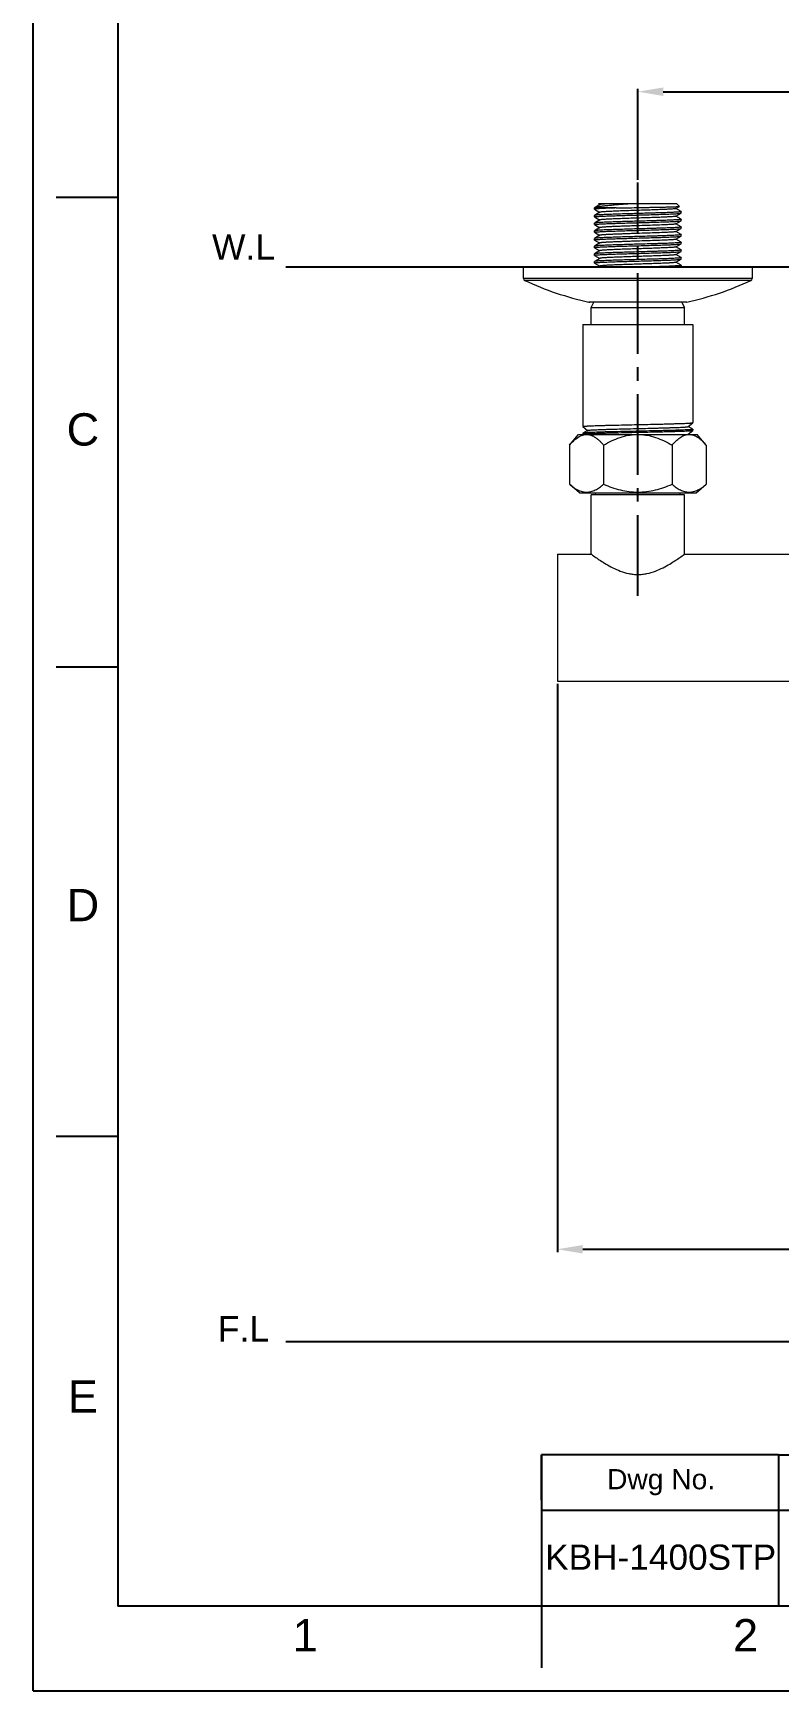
# Model space of a CAD drawing. Extents: x 9631 to 10472, y -18721 to -18126.
# Drawn here: x 9631 to 9807.3, y -18720.7 to -18329 of the extents above; entities that cross this region are included whole.
import ezdxf
from ezdxf.enums import TextEntityAlignment as Align

# ---------------------------------------------------------------- set-up
doc = ezdxf.new("R2010")
doc.units = 0
doc.header["$MEASUREMENT"] = 0
doc.linetypes.add('CENTER2', pattern=[28.575, 19.05, -3.175, 3.175, -3.175])
doc.layers.get('0').update_dxf_attribs({"linetype": 'CONTINUOUS', "lineweight": 13})
doc.layers.add('5', color=3, linetype='CONTINUOUS', lineweight=9)
for name, color, linetype in [('CENTER', 1, 'CENTER2'), ('FORM', 7, 'CONTINUOUS'), ('TEXT', 2, 'CONTINUOUS'), ('벽', 2, 'CONTINUOUS')]:
    doc.layers.add(name, color=color, linetype=linetype)
doc.styles.get("Standard").update_dxf_attribs({"font": 'arial.ttf'})
doc.dimstyles.new('A4', dxfattribs={"dimtxt": 4, "dimasz": 3.5, "dimexe": 0.7, "dimexo": 0.625, "dimgap": 0.5, "dimtad": 1, "dimdec": 1, "dimdsep": 46, "dimtxsty": 'Standard', "dimcen": 2.5, "dimclrd": 5, "dimclre": 5, "dimclrt": 7, "dimadec": 3, "dimazin": 2, "dimtfac": 1, "dimtdec": 1, "dimtmove": 0, "dimatfit": 3, "dimfxl": 1.25, "dimarcsym": 0})

# ---------------------------------------------------------------- blocks, each defined once
blk = doc.blocks.new('*D15')
at = {"layer": '5', "color": 3, "lineweight": -2, "transparency": 16777216}
for p, q in [((9754.91, -18482.72), (9754.91, -18617.02)), ((9944.91, -18482.72), (9944.91, -18617.02)), ((9760.91, -18616.32), (9841.68, -18616.32)), ((9938.91, -18616.32), (9858.13, -18616.32))]:
    blk.add_line(p, q, dxfattribs=at)
at = {"layer": '5', "color": 3, "transparency": 16777216}
for points in [[(9760.91, -18615.32), (9760.91, -18617.32), (9754.91, -18616.32)], [(9938.91, -18615.32), (9938.91, -18617.32), (9944.91, -18616.32)]]:
    blk.add_solid(points, dxfattribs=at)
at = {"layer": '5', "color": 4, "transparency": 16777216, "insert": (9849.91, -18616.32), "char_height": 6, "attachment_point": 5}
blk.add_mtext('190', dxfattribs=at)
blk = doc.blocks.new('*D16')
at = {"layer": '5', "color": 3, "lineweight": -2, "transparency": 16777216}
for p, q in [((9773.93, -18363.67), (9773.93, -18342.13)), ((9779.93, -18342.83), (9919.88, -18342.83)), ((9925.88, -18363.67), (9925.88, -18342.13))]:
    blk.add_line(p, q, dxfattribs=at)
at = {"layer": '5', "color": 3, "transparency": 16777216}
for points in [[(9779.93, -18341.83), (9779.93, -18343.83), (9773.93, -18342.83)], [(9919.88, -18341.83), (9919.88, -18343.83), (9925.88, -18342.83)]]:
    blk.add_solid(points, dxfattribs=at)
at = {"layer": '5', "color": 4, "transparency": 16777216, "insert": (9849.91, -18337.74), "char_height": 6, "attachment_point": 5}
blk.add_mtext('150~200', dxfattribs=at)

msp = doc.modelspace()

# ---------------------------------------------------------------- linework, layer by layer
at = {"color": 7, "linetype": 'Continuous'}
for p, q in [((9763.79, -18370.19), (9763.68, -18370.29)), ((9763.68, -18370.59), (9763.68, -18370.29)), ((9768.79, -18370.29), (9763.68, -18370.29)), ((9763.68, -18370.59), (9763.7, -18370.61)), ((9763.7, -18372.05), (9763.68, -18372.06)), ((9763.68, -18372.41), (9763.68, -18372.06)), ((9763.68, -18372.06), (9763.68, -18372.41)), ((9763.7, -18372.42), (9763.68, -18372.41)), ((9763.68, -18372.41), (9763.68, -18372.41)), ((9763.7, -18370.61), (9764.94, -18371.33)), ((9764.97, -18371.31), (9763.7, -18372.05)), ((9763.7, -18372.42), (9764.94, -18373.14)), ((9763.79, -18370.19), (9763.84, -18370.15)), ((9764.97, -18369.5), (9763.84, -18370.15)), ((9764.68, -18369.29), (9764.64, -18369.33)), ((9764.64, -18369.33), (9764.65, -18369.34)), ((9764.65, -18369.34), (9764.94, -18369.51)), ((9783.18, -18369.29), (9764.68, -18369.29)), ((9782.9, -18370.44), (9783.8, -18369.92)), ((9782.9, -18372.25), (9784.17, -18371.52)), ((9784.17, -18371.14), (9782.93, -18370.42)), ((9784.17, -18372.96), (9782.93, -18372.24)), ((9783.18, -18369.29), (9783.8, -18369.91)), ((9783.8, -18369.92), (9783.8, -18369.91)), ((9784.17, -18371.14), (9784.18, -18371.16)), ((9784.17, -18371.52), (9784.18, -18371.5)), ((9784.18, -18371.5), (9784.18, -18371.16)), ((9784.18, -18371.16), (9784.18, -18371.16)), ((9763.7, -18373.86), (9763.68, -18373.88)), ((9763.68, -18374.22), (9763.68, -18373.88)), ((9763.68, -18373.88), (9763.68, -18374.22)), ((9763.7, -18374.24), (9763.68, -18374.22)), ((9763.68, -18374.22), (9763.68, -18374.22)), ((9763.7, -18375.68), (9763.68, -18375.69)), ((9763.68, -18376.04), (9763.68, -18375.69)), ((9763.68, -18375.69), (9763.68, -18376.04)), ((9763.68, -18376.04), (9763.68, -18376.03)), ((9763.7, -18376.05), (9763.68, -18376.04)), ((9764.97, -18373.13), (9763.7, -18373.86)), ((9763.7, -18374.24), (9764.94, -18374.96)), ((9764.97, -18374.94), (9763.7, -18375.68)), ((9763.7, -18376.05), (9764.94, -18376.77)), ((9782.9, -18374.07), (9784.17, -18373.33)), ((9782.9, -18375.88), (9784.17, -18375.14)), ((9784.17, -18374.77), (9782.93, -18374.05)), ((9784.17, -18376.58), (9782.93, -18375.86)), ((9784.17, -18372.96), (9784.18, -18372.97)), ((9784.17, -18373.33), (9784.18, -18373.32)), ((9784.17, -18374.77), (9784.18, -18374.78)), ((9784.17, -18375.14), (9784.18, -18375.13)), ((9784.17, -18376.58), (9784.18, -18376.6)), ((9784.18, -18373.32), (9784.18, -18372.97)), ((9784.18, -18372.97), (9784.18, -18372.97)), ((9784.18, -18375.13), (9784.18, -18374.78)), ((9784.18, -18374.78), (9784.18, -18374.79)), ((9784.18, -18376.94), (9784.18, -18376.6)), ((9784.18, -18376.6), (9784.18, -18376.6)), ((9763.7, -18377.49), (9763.68, -18377.5)), ((9763.68, -18377.85), (9763.68, -18377.5)), ((9763.68, -18377.5), (9763.68, -18377.85)), ((9763.7, -18377.87), (9763.68, -18377.85)), ((9763.68, -18377.85), (9763.68, -18377.85)), ((9763.7, -18379.3), (9763.68, -18379.32)), ((9763.68, -18379.66), (9763.68, -18379.32)), ((9763.68, -18379.32), (9763.68, -18379.66)), ((9763.7, -18379.68), (9763.68, -18379.66)), ((9763.68, -18379.66), (9763.68, -18379.66)), ((9764.97, -18376.75), (9763.7, -18377.49)), ((9763.7, -18377.87), (9764.94, -18378.58)), ((9764.97, -18378.57), (9763.7, -18379.3)), ((9763.7, -18379.68), (9764.94, -18380.4)), ((9764.97, -18380.38), (9763.7, -18381.12)), ((9782.9, -18377.69), (9784.17, -18376.96)), ((9782.9, -18379.51), (9784.17, -18378.77)), ((9784.17, -18378.4), (9782.93, -18377.68)), ((9784.17, -18380.21), (9782.93, -18379.49)), ((9784.17, -18376.96), (9784.18, -18376.94)), ((9784.17, -18378.4), (9784.18, -18378.41)), ((9784.17, -18378.77), (9784.18, -18378.76)), ((9784.17, -18380.21), (9784.18, -18380.23)), ((9784.18, -18378.76), (9784.18, -18378.41)), ((9784.18, -18378.41), (9784.18, -18378.41)), ((9784.18, -18380.57), (9784.18, -18380.23)), ((9784.18, -18380.23), (9784.18, -18380.23)), ((9746.93, -18384.29), (9800.93, -18384.29)), ((9746.93, -18386.98), (9746.93, -18384.29)), ((9763.7, -18381.12), (9763.68, -18381.13)), ((9763.68, -18381.48), (9763.68, -18381.13)), ((9763.68, -18381.13), (9763.68, -18381.48)), ((9763.7, -18381.49), (9763.68, -18381.48)), ((9763.68, -18381.48), (9763.68, -18381.48)), ((9763.7, -18382.93), (9763.68, -18382.95)), ((9763.68, -18383.29), (9763.68, -18382.95)), ((9763.68, -18382.95), (9763.68, -18383.29)), ((9763.7, -18383.31), (9763.68, -18383.29)), ((9763.68, -18383.29), (9763.68, -18383.29)), ((9763.7, -18381.49), (9764.94, -18382.21)), ((9764.97, -18382.2), (9763.7, -18382.93)), ((9763.7, -18383.31), (9764.94, -18384.03)), ((9764.97, -18384.01), (9764.48, -18384.29)), ((9782.9, -18381.32), (9784.17, -18380.59)), ((9782.9, -18383.14), (9784.17, -18382.4)), ((9784.17, -18382.03), (9782.93, -18381.31)), ((9784.17, -18383.84), (9782.93, -18383.12)), ((9784.03, -18384.29), (9784.17, -18384.21)), ((9784.17, -18380.59), (9784.18, -18380.57)), ((9784.17, -18382.03), (9784.18, -18382.04)), ((9784.17, -18382.4), (9784.18, -18382.39)), ((9784.17, -18383.84), (9784.18, -18383.85)), ((9784.17, -18384.21), (9784.18, -18384.2)), ((9784.18, -18382.39), (9784.18, -18382.04)), ((9784.18, -18382.04), (9784.18, -18382.04)), ((9784.18, -18384.2), (9784.18, -18383.85)), ((9784.18, -18383.85), (9784.18, -18383.86)), ((9800.93, -18384.29), (9800.93, -18386.98)), ((9800.93, -18384.29), (9800.93, -18386.98)), ((9800.93, -18386.98), (9746.93, -18386.98)), ((9800.65, -18387.43), (9747.22, -18387.43)), ((9762.37, -18392.54), (9762.58, -18392.56)), ((9785.5, -18392.54), (9762.37, -18392.54)), ((9785.28, -18392.56), (9762.58, -18392.56)), ((9762.93, -18393.79), (9763.55, -18392.56)), ((9762.93, -18397.79), (9762.93, -18393.79)), ((9762.93, -18393.79), (9784.93, -18393.79)), ((9784.45, -18392.89), (9784.29, -18392.56)), ((9784.48, -18392.89), (9784.45, -18392.89)), ((9784.93, -18393.79), (9784.48, -18392.89)), ((9784.48, -18392.89), (9784.93, -18393.79)), ((9784.93, -18397.79), (9784.93, -18393.79)), ((9785.5, -18392.54), (9785.28, -18392.56)), ((9760.93, -18397.79), (9760.93, -18421.93)), ((9760.93, -18397.79), (9760.93, -18421.93)), ((9760.93, -18397.79), (9786.93, -18397.79)), ((9786.93, -18397.79), (9786.93, -18421.02)), ((9786.93, -18397.79), (9786.93, -18421.02)), ((9760.93, -18421.93), (9760.93, -18421.92)), ((9760.94, -18421.93), (9760.93, -18421.93)), ((9760.94, -18423.49), (9760.93, -18423.5)), ((9760.93, -18423.5), (9760.93, -18423.74)), ((9760.93, -18423.5), (9760.93, -18423.74)), ((9760.94, -18421.93), (9762.04, -18422.86)), ((9762.06, -18422.85), (9760.94, -18423.49)), ((9785.82, -18421.96), (9786.93, -18421.03)), ((9785.82, -18423.77), (9786.93, -18422.84)), ((9786.92, -18422.58), (9785.83, -18421.95)), ((9786.92, -18422.58), (9786.93, -18422.59)), ((9786.93, -18421.03), (9786.93, -18421.02)), ((9786.93, -18422.59), (9786.93, -18422.83)), ((9786.93, -18422.59), (9786.93, -18422.83)), ((9786.93, -18422.59), (9786.93, -18422.59)), ((9786.93, -18422.84), (9786.93, -18422.83)), ((9757.77, -18426.34), (9759.94, -18423.79)), ((9757.77, -18426.34), (9757.77, -18435.58)), ((9759.94, -18423.79), (9787.93, -18423.79)), ((9760.94, -18423.75), (9760.93, -18423.74)), ((9760.93, -18423.74), (9760.93, -18423.74)), ((9760.94, -18423.75), (9760.99, -18423.79)), ((9765.85, -18426.34), (9765.85, -18435.58)), ((9782.02, -18426.34), (9782.02, -18435.58)), ((9785.88, -18423.79), (9785.83, -18423.76)), ((9790.1, -18426.34), (9787.93, -18423.79)), ((9790.1, -18426.34), (9790.1, -18435.58)), ((9760.13, -18437.59), (9757.77, -18435.58)), ((9760.13, -18437.59), (9787.74, -18437.59)), ((9762.93, -18452.09), (9762.93, -18438.09)), ((9784.93, -18438.09), (9762.93, -18438.09)), ((9763.93, -18438.09), (9763.93, -18437.59)), ((9783.93, -18438.09), (9783.93, -18437.59)), ((9784.93, -18452.09), (9784.93, -18438.09)), ((9787.74, -18437.59), (9790.1, -18435.58)), ((9754.91, -18452.09), (9754.91, -18482.09)), ((9754.91, -18452.09), (9762.93, -18452.09)), ((9762.93, -18452.09), (9762.95, -18452.11)), ((9784.92, -18452.11), (9784.93, -18452.09)), ((9784.93, -18452.09), (9831.52, -18452.09)), ((9754.91, -18482.09), (9831.5, -18482.09))]:
    msp.add_line(p, q, dxfattribs=at)
for centre, radius, start, end in [((9747.43, -18386.98), 0.5, 180, 244.9417), ((9777.55, -18322.56), 71.6, 244.9417, 257.7627), ((9777.55, -18322.56), 71.6, 244.9417, 257.7627), ((9770.32, -18322.56), 71.6, 282.2373, 295.0583), ((9770.32, -18322.56), 71.6, 282.2373, 295.0583), ((9800.43, -18386.98), 0.5, 295.0583, 0)]:
    msp.add_arc(centre, radius, start, end, dxfattribs=at)
for points, knots in [([(9768.79, -18370.29), (9768.42, -18370.31), (9767.71, -18370.33), (9766.72, -18370.37), (9765.96, -18370.4), (9765.42, -18370.42), (9765.06, -18370.44), (9764.75, -18370.46), (9764.47, -18370.48), (9764.24, -18370.5), (9764.05, -18370.52), (9763.89, -18370.54), (9763.79, -18370.55), (9763.72, -18370.57), (9763.69, -18370.58), (9763.68, -18370.59), (9763.68, -18370.59)], [0, 0, 0, 0, 0.216872, 0.413019, 0.584998, 0.661026, 0.729967, 0.791522, 0.845446, 0.891503, 0.929518, 0.959344, 0.980888, 0.994185, 0.997875, 1, 1, 1, 1]), ([(9763.68, -18372.41), (9763.69, -18372.4), (9763.69, -18372.4), (9763.71, -18372.39), (9763.75, -18372.38), (9763.81, -18372.36), (9763.9, -18372.35), (9764.01, -18372.34), (9764.14, -18372.32), (9764.3, -18372.31), (9764.55, -18372.29), (9764.92, -18372.27), (9765.42, -18372.24), (9766.01, -18372.21), (9766.66, -18372.18), (9767.39, -18372.16), (9768.17, -18372.13), (9769.01, -18372.1), (9770.22, -18372.06), (9771.79, -18372.02), (9773.73, -18371.96), (9775.67, -18371.91), (9777.55, -18371.85), (9779.04, -18371.81), (9780.15, -18371.77), (9780.91, -18371.74), (9781.59, -18371.71), (9782.21, -18371.68), (9782.75, -18371.66), (9783.2, -18371.63), (9783.53, -18371.61), (9783.75, -18371.59), (9783.88, -18371.57), (9783.99, -18371.56), (9784.07, -18371.55), (9784.13, -18371.53), (9784.16, -18371.52), (9784.17, -18371.52)], [0, 0, 0, 0, 0.000415, 0.001043, 0.003085, 0.006238, 0.01052, 0.015927, 0.02245, 0.030078, 0.038795, 0.05941, 0.084113, 0.112673, 0.14483, 0.180285, 0.21871, 0.259748, 0.303018, 0.394635, 0.490173, 0.58609, 0.678832, 0.764968, 0.804549, 0.84131, 0.874907, 0.905032, 0.931404, 0.953782, 0.971963, 0.979427, 0.985784, 0.991023, 0.995135, 0.99812, 1, 1, 1, 1]), ([(9784.18, -18371.16), (9784.18, -18371.16), (9784.18, -18371.17), (9784.16, -18371.18), (9784.12, -18371.19), (9784.06, -18371.2), (9783.97, -18371.22), (9783.86, -18371.23), (9783.73, -18371.24), (9783.57, -18371.26), (9783.32, -18371.28), (9782.95, -18371.3), (9782.45, -18371.33), (9781.86, -18371.35), (9781.21, -18371.38), (9780.48, -18371.41), (9779.69, -18371.44), (9778.86, -18371.46), (9777.65, -18371.5), (9776.08, -18371.55), (9774.14, -18371.6), (9772.2, -18371.66), (9770.32, -18371.71), (9768.83, -18371.76), (9767.71, -18371.8), (9766.96, -18371.82), (9766.28, -18371.85), (9765.66, -18371.88), (9765.12, -18371.91), (9764.66, -18371.93), (9764.34, -18371.96), (9764.12, -18371.98), (9763.99, -18371.99), (9763.88, -18372.01), (9763.8, -18372.02), (9763.74, -18372.03), (9763.71, -18372.04), (9763.7, -18372.05)], [0, 0, 0, 0, 0.000415, 0.001043, 0.003085, 0.006238, 0.01052, 0.015927, 0.02245, 0.030078, 0.038795, 0.05941, 0.084113, 0.112673, 0.14483, 0.180285, 0.21871, 0.259748, 0.303018, 0.394635, 0.490173, 0.58609, 0.678832, 0.764968, 0.804549, 0.84131, 0.874907, 0.905032, 0.931404, 0.953782, 0.971963, 0.979427, 0.985784, 0.991023, 0.995135, 0.99812, 1, 1, 1, 1]), ([(9763.84, -18370.15), (9763.87, -18370.13), (9763.97, -18370.09), (9764.15, -18370.04), (9764.38, -18369.99), (9764.66, -18369.94), (9765, -18369.89), (9765.56, -18369.82), (9766.37, -18369.72), (9767.47, -18369.62), (9768.73, -18369.51), (9770.1, -18369.4), (9771.05, -18369.33), (9771.54, -18369.29)], [0, 0, 0, 0, 0.016562, 0.04005, 0.070572, 0.108073, 0.152421, 0.203409, 0.324246, 0.467967, 0.631241, 0.810097, 1, 1, 1, 1]), ([(9764.92, -18369.29), (9764.88, -18369.3), (9764.82, -18369.3), (9764.74, -18369.31), (9764.69, -18369.32), (9764.67, -18369.32), (9764.65, -18369.33), (9764.65, -18369.33), (9764.64, -18369.33)], [0, 0, 0, 0, 0.403647, 0.704709, 0.816606, 0.902765, 0.963479, 1, 1, 1, 1]), ([(9767.47, -18369.29), (9767.29, -18369.3), (9766.96, -18369.32), (9766.49, -18369.34), (9766.08, -18369.37), (9765.73, -18369.39), (9765.44, -18369.42), (9765.24, -18369.44), (9765.12, -18369.46), (9765.05, -18369.47), (9765.01, -18369.48), (9764.98, -18369.49), (9764.97, -18369.5)], [0, 0, 0, 0, 0.21025, 0.39871, 0.563649, 0.703842, 0.818243, 0.906015, 0.939714, 0.96658, 0.986632, 1, 1, 1, 1]), ([(9782.9, -18370.44), (9782.89, -18370.44), (9782.86, -18370.45), (9782.81, -18370.47), (9782.73, -18370.48), (9782.59, -18370.5), (9782.38, -18370.52), (9782.06, -18370.55), (9781.66, -18370.58), (9781.2, -18370.6), (9780.67, -18370.63), (9780.09, -18370.66), (9779.44, -18370.68), (9778.49, -18370.72), (9777.22, -18370.77), (9775.6, -18370.82), (9773.93, -18370.88), (9772.26, -18370.93), (9770.65, -18370.98), (9769.37, -18371.03), (9768.43, -18371.07), (9767.78, -18371.09), (9767.2, -18371.12), (9766.67, -18371.15), (9766.21, -18371.17), (9765.81, -18371.2), (9765.49, -18371.23), (9765.27, -18371.25), (9765.14, -18371.27), (9765.06, -18371.28), (9765.01, -18371.3), (9764.98, -18371.31), (9764.97, -18371.31)], [0, 0, 0, 0, 0.002023, 0.005107, 0.009275, 0.014527, 0.028249, 0.046177, 0.068154, 0.093991, 0.123458, 0.156292, 0.192202, 0.230865, 0.315051, 0.405844, 0.5, 0.594156, 0.684949, 0.769135, 0.807798, 0.843708, 0.876542, 0.90601, 0.931845, 0.953824, 0.97175, 0.985473, 0.990724, 0.994892, 0.997977, 1, 1, 1, 1]), ([(9782.9, -18372.25), (9782.89, -18372.26), (9782.86, -18372.27), (9782.81, -18372.28), (9782.73, -18372.29), (9782.59, -18372.31), (9782.38, -18372.34), (9782.06, -18372.36), (9781.66, -18372.39), (9781.2, -18372.42), (9780.67, -18372.44), (9780.09, -18372.47), (9779.44, -18372.5), (9778.49, -18372.54), (9777.22, -18372.58), (9775.6, -18372.64), (9773.93, -18372.69), (9772.26, -18372.74), (9770.65, -18372.8), (9769.37, -18372.84), (9768.43, -18372.88), (9767.78, -18372.91), (9767.2, -18372.93), (9766.67, -18372.96), (9766.21, -18372.99), (9765.81, -18373.01), (9765.49, -18373.04), (9765.27, -18373.06), (9765.14, -18373.08), (9765.06, -18373.1), (9765.01, -18373.11), (9764.98, -18373.12), (9764.97, -18373.13)], [0, 0, 0, 0, 0.002023, 0.005107, 0.009275, 0.014527, 0.028249, 0.046176, 0.068154, 0.093991, 0.123458, 0.156292, 0.192202, 0.230865, 0.315051, 0.405844, 0.5, 0.594156, 0.684948, 0.769134, 0.807798, 0.843707, 0.876542, 0.906009, 0.931845, 0.953824, 0.971749, 0.985473, 0.990724, 0.994891, 0.997976, 1, 1, 1, 1]), ([(9768.79, -18370.29), (9769.58, -18370.28), (9771.23, -18370.25), (9773.3, -18370.21), (9774.99, -18370.18), (9776.25, -18370.15), (9777.47, -18370.13), (9778.62, -18370.11), (9779.7, -18370.09), (9780.68, -18370.06), (9781.55, -18370.04), (9782.19, -18370.02), (9782.64, -18370), (9782.92, -18369.99), (9783.16, -18369.98), (9783.37, -18369.97), (9783.53, -18369.96), (9783.65, -18369.95), (9783.72, -18369.94), (9783.75, -18369.93), (9783.78, -18369.93), (9783.79, -18369.92), (9783.8, -18369.92)], [0, 0, 0, 0, 0.158672, 0.328226, 0.413743, 0.497918, 0.579388, 0.656825, 0.72896, 0.794598, 0.852642, 0.902115, 0.923371, 0.942181, 0.958464, 0.972151, 0.983181, 0.991513, 0.994655, 0.997113, 0.99889, 1, 1, 1, 1]), ([(9763.68, -18374.22), (9763.69, -18374.22), (9763.69, -18374.21), (9763.71, -18374.2), (9763.75, -18374.19), (9763.81, -18374.18), (9763.9, -18374.16), (9764.01, -18374.15), (9764.14, -18374.14), (9764.3, -18374.12), (9764.55, -18374.1), (9764.92, -18374.08), (9765.42, -18374.05), (9766.01, -18374.02), (9766.66, -18374), (9767.39, -18373.97), (9768.17, -18373.94), (9769.01, -18373.91), (9770.22, -18373.88), (9771.79, -18373.83), (9773.73, -18373.78), (9775.67, -18373.72), (9777.55, -18373.67), (9779.04, -18373.62), (9780.15, -18373.58), (9780.91, -18373.55), (9781.59, -18373.53), (9782.21, -18373.5), (9782.75, -18373.47), (9783.2, -18373.44), (9783.53, -18373.42), (9783.75, -18373.4), (9783.88, -18373.39), (9783.99, -18373.37), (9784.07, -18373.36), (9784.13, -18373.35), (9784.16, -18373.34), (9784.17, -18373.33)], [0, 0, 0, 0, 0.000415, 0.001043, 0.003085, 0.006238, 0.01052, 0.015927, 0.02245, 0.030078, 0.038795, 0.059411, 0.084114, 0.112674, 0.144831, 0.180286, 0.21871, 0.259747, 0.303017, 0.394634, 0.490171, 0.586086, 0.678827, 0.764964, 0.804546, 0.841307, 0.874905, 0.905029, 0.931402, 0.953781, 0.971963, 0.979426, 0.985783, 0.991023, 0.995135, 0.99812, 1, 1, 1, 1]), ([(9763.68, -18376.03), (9763.69, -18376.03), (9763.69, -18376.03), (9763.71, -18376.02), (9763.75, -18376), (9763.81, -18375.99), (9763.9, -18375.98), (9764.01, -18375.96), (9764.14, -18375.95), (9764.3, -18375.94), (9764.55, -18375.92), (9764.92, -18375.89), (9765.42, -18375.87), (9766.01, -18375.84), (9766.66, -18375.81), (9767.39, -18375.78), (9768.17, -18375.76), (9769.01, -18375.73), (9770.22, -18375.69), (9771.79, -18375.64), (9773.73, -18375.59), (9775.67, -18375.53), (9777.55, -18375.48), (9779.04, -18375.43), (9780.15, -18375.4), (9780.91, -18375.37), (9781.59, -18375.34), (9782.21, -18375.31), (9782.75, -18375.29), (9783.2, -18375.26), (9783.53, -18375.23), (9783.75, -18375.21), (9783.88, -18375.2), (9783.99, -18375.19), (9784.07, -18375.17), (9784.13, -18375.16), (9784.16, -18375.15), (9784.17, -18375.14)], [0, 0, 0, 0, 0.000415, 0.001043, 0.003085, 0.006238, 0.01052, 0.015927, 0.022451, 0.030079, 0.038796, 0.059412, 0.084116, 0.112676, 0.144833, 0.180287, 0.218711, 0.259749, 0.303019, 0.394637, 0.490172, 0.586085, 0.678826, 0.764963, 0.804544, 0.841305, 0.874903, 0.905027, 0.931401, 0.95378, 0.971962, 0.979426, 0.985783, 0.991023, 0.995135, 0.99812, 1, 1, 1, 1]), ([(9784.18, -18372.97), (9784.18, -18372.97), (9784.18, -18372.98), (9784.16, -18372.99), (9784.12, -18373), (9784.06, -18373.02), (9783.97, -18373.03), (9783.86, -18373.04), (9783.73, -18373.06), (9783.57, -18373.07), (9783.32, -18373.09), (9782.95, -18373.11), (9782.45, -18373.14), (9781.86, -18373.17), (9781.21, -18373.2), (9780.48, -18373.22), (9779.69, -18373.25), (9778.86, -18373.28), (9777.65, -18373.32), (9776.08, -18373.36), (9774.14, -18373.42), (9772.2, -18373.47), (9770.32, -18373.53), (9768.83, -18373.57), (9767.71, -18373.61), (9766.96, -18373.64), (9766.28, -18373.67), (9765.66, -18373.69), (9765.12, -18373.72), (9764.66, -18373.75), (9764.34, -18373.77), (9764.12, -18373.79), (9763.99, -18373.81), (9763.88, -18373.82), (9763.8, -18373.83), (9763.74, -18373.85), (9763.71, -18373.86), (9763.7, -18373.86)], [0, 0, 0, 0, 0.000415, 0.001043, 0.003085, 0.006238, 0.01052, 0.015927, 0.02245, 0.030078, 0.038795, 0.05941, 0.084113, 0.112673, 0.14483, 0.180286, 0.218711, 0.259751, 0.303022, 0.394639, 0.490178, 0.586095, 0.678836, 0.76497, 0.804551, 0.841311, 0.874908, 0.905032, 0.931404, 0.953783, 0.971964, 0.979427, 0.985784, 0.991023, 0.995135, 0.99812, 1, 1, 1, 1]), ([(9784.18, -18374.79), (9784.18, -18374.79), (9784.18, -18374.79), (9784.16, -18374.8), (9784.12, -18374.82), (9784.06, -18374.83), (9783.97, -18374.84), (9783.86, -18374.86), (9783.73, -18374.87), (9783.57, -18374.88), (9783.32, -18374.9), (9782.95, -18374.93), (9782.45, -18374.95), (9781.86, -18374.98), (9781.21, -18375.01), (9780.48, -18375.04), (9779.69, -18375.07), (9778.86, -18375.09), (9777.65, -18375.13), (9776.08, -18375.18), (9774.14, -18375.23), (9772.2, -18375.29), (9770.32, -18375.34), (9768.83, -18375.39), (9767.71, -18375.42), (9766.96, -18375.45), (9766.28, -18375.48), (9765.66, -18375.51), (9765.12, -18375.54), (9764.66, -18375.56), (9764.34, -18375.59), (9764.12, -18375.61), (9763.99, -18375.62), (9763.88, -18375.63), (9763.8, -18375.65), (9763.74, -18375.66), (9763.71, -18375.67), (9763.7, -18375.68)], [0, 0, 0, 0, 0.000415, 0.001043, 0.003085, 0.006238, 0.010519, 0.015927, 0.02245, 0.030078, 0.038795, 0.059412, 0.084114, 0.112675, 0.144832, 0.180288, 0.218714, 0.259754, 0.303026, 0.394644, 0.49018, 0.586096, 0.678837, 0.764971, 0.804551, 0.841311, 0.874907, 0.905031, 0.931404, 0.953782, 0.971964, 0.979427, 0.985784, 0.991023, 0.995135, 0.99812, 1, 1, 1, 1]), ([(9784.18, -18376.6), (9784.18, -18376.6), (9784.18, -18376.61), (9784.16, -18376.62), (9784.12, -18376.63), (9784.06, -18376.64), (9783.97, -18376.66), (9783.86, -18376.67), (9783.73, -18376.68), (9783.57, -18376.7), (9783.32, -18376.72), (9782.95, -18376.74), (9782.45, -18376.77), (9781.86, -18376.8), (9781.21, -18376.82), (9780.48, -18376.85), (9779.69, -18376.88), (9778.86, -18376.91), (9777.65, -18376.94), (9776.08, -18376.99), (9774.14, -18377.05), (9772.2, -18377.1), (9770.32, -18377.15), (9768.83, -18377.2), (9767.71, -18377.24), (9766.96, -18377.27), (9766.28, -18377.29), (9765.66, -18377.32), (9765.12, -18377.35), (9764.66, -18377.38), (9764.34, -18377.4), (9764.12, -18377.42), (9763.99, -18377.43), (9763.88, -18377.45), (9763.8, -18377.46), (9763.74, -18377.47), (9763.71, -18377.48), (9763.7, -18377.49)], [0, 0, 0, 0, 0.000415, 0.001043, 0.003085, 0.006238, 0.010519, 0.015927, 0.02245, 0.030078, 0.038796, 0.059413, 0.084116, 0.112677, 0.144834, 0.18029, 0.218715, 0.259755, 0.303027, 0.394644, 0.490179, 0.586093, 0.678834, 0.764969, 0.804549, 0.841309, 0.874905, 0.905029, 0.931402, 0.953781, 0.971963, 0.979427, 0.985784, 0.991023, 0.995135, 0.99812, 1, 1, 1, 1]), ([(9782.9, -18374.07), (9782.89, -18374.07), (9782.86, -18374.08), (9782.81, -18374.1), (9782.73, -18374.11), (9782.59, -18374.13), (9782.38, -18374.15), (9782.06, -18374.18), (9781.66, -18374.2), (9781.2, -18374.23), (9780.67, -18374.26), (9779.61, -18374.31), (9777.92, -18374.37), (9775.58, -18374.45), (9773.51, -18374.52), (9771.84, -18374.57), (9770.64, -18374.61), (9769.5, -18374.65), (9768.45, -18374.69), (9767.51, -18374.73), (9766.8, -18374.77), (9766.31, -18374.8), (9765.99, -18374.82), (9765.72, -18374.84), (9765.48, -18374.86), (9765.29, -18374.88), (9765.14, -18374.9), (9765.05, -18374.91), (9765, -18374.93), (9764.98, -18374.94), (9764.97, -18374.94)], [0, 0, 0, 0, 0.002024, 0.005109, 0.009276, 0.014527, 0.028251, 0.046177, 0.068155, 0.093992, 0.123458, 0.156293, 0.271937, 0.405843, 0.547289, 0.617299, 0.684948, 0.748877, 0.807798, 0.860527, 0.906008, 0.925739, 0.943329, 0.95869, 0.97175, 0.982442, 0.990724, 0.996567, 0.998579, 1, 1, 1, 1]), ([(9782.9, -18375.88), (9782.89, -18375.89), (9782.86, -18375.9), (9782.81, -18375.91), (9782.73, -18375.92), (9782.59, -18375.94), (9782.38, -18375.97), (9782.06, -18375.99), (9781.66, -18376.02), (9781.2, -18376.05), (9780.67, -18376.07), (9779.61, -18376.12), (9777.92, -18376.19), (9775.58, -18376.26), (9773.51, -18376.33), (9771.84, -18376.38), (9770.64, -18376.43), (9769.5, -18376.47), (9768.45, -18376.51), (9767.51, -18376.55), (9766.8, -18376.58), (9766.31, -18376.61), (9765.99, -18376.63), (9765.72, -18376.65), (9765.48, -18376.67), (9765.29, -18376.69), (9765.14, -18376.71), (9765.05, -18376.73), (9765, -18376.74), (9764.98, -18376.75), (9764.97, -18376.75)], [0, 0, 0, 0, 0.002023, 0.005108, 0.009276, 0.014527, 0.02825, 0.046176, 0.068154, 0.09399, 0.123458, 0.156292, 0.271937, 0.405843, 0.547289, 0.617299, 0.684948, 0.748876, 0.807797, 0.860528, 0.906008, 0.925738, 0.943329, 0.958691, 0.971749, 0.982443, 0.990723, 0.996568, 0.998579, 1, 1, 1, 1]), ([(9763.68, -18377.85), (9763.69, -18377.85), (9763.69, -18377.84), (9763.71, -18377.83), (9763.75, -18377.82), (9763.81, -18377.8), (9763.9, -18377.79), (9764.01, -18377.78), (9764.14, -18377.76), (9764.3, -18377.75), (9764.55, -18377.73), (9764.92, -18377.71), (9765.42, -18377.68), (9766.01, -18377.65), (9766.66, -18377.62), (9767.39, -18377.6), (9768.17, -18377.57), (9769.01, -18377.54), (9770.22, -18377.5), (9771.79, -18377.46), (9773.73, -18377.4), (9775.67, -18377.35), (9777.55, -18377.29), (9779.04, -18377.25), (9780.15, -18377.21), (9780.91, -18377.18), (9781.59, -18377.15), (9782.21, -18377.13), (9782.75, -18377.1), (9783.2, -18377.07), (9783.53, -18377.05), (9783.75, -18377.03), (9783.88, -18377.02), (9783.99, -18377), (9784.07, -18376.99), (9784.13, -18376.97), (9784.16, -18376.96), (9784.17, -18376.96)], [0, 0, 0, 0, 0.000415, 0.001043, 0.003085, 0.006238, 0.010519, 0.015927, 0.02245, 0.030078, 0.038796, 0.059412, 0.084116, 0.112676, 0.144833, 0.180288, 0.218713, 0.259752, 0.303023, 0.39464, 0.490175, 0.586088, 0.678829, 0.764965, 0.804546, 0.841306, 0.874902, 0.905027, 0.9314, 0.953779, 0.971962, 0.979426, 0.985783, 0.991023, 0.995135, 0.99812, 1, 1, 1, 1]), ([(9763.68, -18379.66), (9763.69, -18379.66), (9763.69, -18379.65), (9763.71, -18379.64), (9763.75, -18379.63), (9763.81, -18379.62), (9763.9, -18379.61), (9764.01, -18379.59), (9764.14, -18379.58), (9764.3, -18379.56), (9764.55, -18379.54), (9764.92, -18379.52), (9765.42, -18379.49), (9766.01, -18379.47), (9766.66, -18379.44), (9767.39, -18379.41), (9768.17, -18379.38), (9769.01, -18379.36), (9770.22, -18379.32), (9771.79, -18379.27), (9773.73, -18379.22), (9775.67, -18379.16), (9777.55, -18379.11), (9779.04, -18379.06), (9780.15, -18379.02), (9780.91, -18379), (9781.59, -18378.97), (9782.21, -18378.94), (9782.75, -18378.91), (9783.2, -18378.89), (9783.53, -18378.86), (9783.75, -18378.84), (9783.88, -18378.83), (9783.99, -18378.82), (9784.07, -18378.8), (9784.13, -18378.79), (9784.16, -18378.78), (9784.17, -18378.77)], [0, 0, 0, 0, 0.000415, 0.001043, 0.003085, 0.006238, 0.010519, 0.015927, 0.02245, 0.030078, 0.038796, 0.059413, 0.084116, 0.112677, 0.144834, 0.180289, 0.218715, 0.259755, 0.303026, 0.394644, 0.490179, 0.586093, 0.678834, 0.764969, 0.804549, 0.841308, 0.874905, 0.905029, 0.931402, 0.953781, 0.971963, 0.979427, 0.985784, 0.991023, 0.995135, 0.99812, 1, 1, 1, 1]), ([(9784.18, -18378.41), (9784.18, -18378.42), (9784.18, -18378.42), (9784.16, -18378.43), (9784.12, -18378.44), (9784.06, -18378.46), (9783.97, -18378.47), (9783.86, -18378.48), (9783.73, -18378.5), (9783.57, -18378.51), (9783.32, -18378.53), (9782.95, -18378.56), (9782.45, -18378.58), (9781.86, -18378.61), (9781.21, -18378.64), (9780.48, -18378.67), (9779.69, -18378.69), (9778.86, -18378.72), (9777.65, -18378.76), (9776.08, -18378.8), (9774.14, -18378.86), (9772.2, -18378.91), (9770.32, -18378.97), (9768.83, -18379.02), (9767.71, -18379.05), (9766.96, -18379.08), (9766.28, -18379.11), (9765.66, -18379.14), (9765.12, -18379.16), (9764.66, -18379.19), (9764.34, -18379.21), (9764.12, -18379.23), (9763.99, -18379.25), (9763.88, -18379.26), (9763.8, -18379.27), (9763.74, -18379.29), (9763.71, -18379.3), (9763.7, -18379.3)], [0, 0, 0, 0, 0.000415, 0.001043, 0.003085, 0.006238, 0.010519, 0.015927, 0.02245, 0.030078, 0.038796, 0.059412, 0.084116, 0.112676, 0.144833, 0.180288, 0.218712, 0.259751, 0.303022, 0.39464, 0.490174, 0.586088, 0.678829, 0.764965, 0.804546, 0.841306, 0.874902, 0.905027, 0.9314, 0.953779, 0.971962, 0.979426, 0.985783, 0.991023, 0.995135, 0.99812, 1, 1, 1, 1]), ([(9784.18, -18380.23), (9784.18, -18380.23), (9784.18, -18380.24), (9784.16, -18380.25), (9784.12, -18380.26), (9784.06, -18380.27), (9783.97, -18380.29), (9783.86, -18380.3), (9783.73, -18380.31), (9783.57, -18380.33), (9783.32, -18380.35), (9782.95, -18380.37), (9782.45, -18380.4), (9781.86, -18380.42), (9781.21, -18380.45), (9780.48, -18380.48), (9779.69, -18380.51), (9778.86, -18380.53), (9777.65, -18380.57), (9776.08, -18380.62), (9774.14, -18380.67), (9772.2, -18380.73), (9770.32, -18380.78), (9768.83, -18380.83), (9767.71, -18380.87), (9766.96, -18380.89), (9766.28, -18380.92), (9765.66, -18380.95), (9765.12, -18380.98), (9764.66, -18381), (9764.34, -18381.03), (9764.12, -18381.05), (9763.99, -18381.06), (9763.88, -18381.08), (9763.8, -18381.09), (9763.74, -18381.1), (9763.71, -18381.11), (9763.7, -18381.12)], [0, 0, 0, 0, 0.000415, 0.001043, 0.003085, 0.006238, 0.01052, 0.015927, 0.022451, 0.030079, 0.038796, 0.059412, 0.084116, 0.112676, 0.144833, 0.180287, 0.218711, 0.259749, 0.30302, 0.394637, 0.490172, 0.586086, 0.678826, 0.764963, 0.804545, 0.841305, 0.874903, 0.905027, 0.931401, 0.95378, 0.971962, 0.979426, 0.985783, 0.991023, 0.995135, 0.99812, 1, 1, 1, 1]), ([(9782.9, -18377.69), (9782.89, -18377.7), (9782.86, -18377.71), (9782.81, -18377.72), (9782.73, -18377.74), (9782.59, -18377.76), (9782.38, -18377.78), (9782.06, -18377.81), (9781.66, -18377.83), (9781.2, -18377.86), (9780.67, -18377.89), (9779.61, -18377.94), (9777.92, -18378), (9775.58, -18378.08), (9773.51, -18378.14), (9771.84, -18378.2), (9770.64, -18378.24), (9769.5, -18378.28), (9768.45, -18378.32), (9767.51, -18378.36), (9766.8, -18378.4), (9766.31, -18378.42), (9765.99, -18378.44), (9765.72, -18378.46), (9765.48, -18378.48), (9765.29, -18378.5), (9765.14, -18378.52), (9765.05, -18378.54), (9765, -18378.56), (9764.98, -18378.56), (9764.97, -18378.57)], [0, 0, 0, 0, 0.002024, 0.005108, 0.009275, 0.014527, 0.02825, 0.046177, 0.068154, 0.093991, 0.123457, 0.156292, 0.271937, 0.405843, 0.547289, 0.617298, 0.684948, 0.748876, 0.807797, 0.860527, 0.906007, 0.925739, 0.943328, 0.95869, 0.971749, 0.982442, 0.990724, 0.996566, 0.998578, 1, 1, 1, 1]), ([(9782.9, -18379.51), (9782.89, -18379.51), (9782.86, -18379.52), (9782.81, -18379.54), (9782.73, -18379.55), (9782.59, -18379.57), (9782.38, -18379.59), (9782.06, -18379.62), (9781.66, -18379.65), (9781.2, -18379.67), (9780.67, -18379.7), (9780.09, -18379.73), (9779.44, -18379.75), (9778.49, -18379.79), (9777.22, -18379.84), (9775.6, -18379.89), (9773.93, -18379.95), (9772.26, -18380), (9770.65, -18380.05), (9769.37, -18380.1), (9768.43, -18380.14), (9767.78, -18380.16), (9767.2, -18380.19), (9766.67, -18380.22), (9766.21, -18380.24), (9765.81, -18380.27), (9765.49, -18380.3), (9765.27, -18380.32), (9765.14, -18380.34), (9765.06, -18380.35), (9765.01, -18380.37), (9764.98, -18380.38), (9764.97, -18380.38)], [0, 0, 0, 0, 0.002023, 0.005109, 0.009276, 0.014527, 0.028251, 0.046176, 0.068155, 0.093991, 0.123458, 0.156292, 0.192202, 0.230866, 0.315052, 0.405844, 0.5, 0.594157, 0.684949, 0.769135, 0.807798, 0.843709, 0.876542, 0.90601, 0.931846, 0.953824, 0.97175, 0.985473, 0.990724, 0.994893, 0.997977, 1, 1, 1, 1]), ([(9763.68, -18381.48), (9763.69, -18381.47), (9763.69, -18381.47), (9763.71, -18381.46), (9763.75, -18381.45), (9763.81, -18381.43), (9763.9, -18381.42), (9764.01, -18381.41), (9764.14, -18381.39), (9764.3, -18381.38), (9764.55, -18381.36), (9764.92, -18381.34), (9765.42, -18381.31), (9766.01, -18381.28), (9766.66, -18381.25), (9767.39, -18381.23), (9768.17, -18381.2), (9769.01, -18381.17), (9770.22, -18381.13), (9771.79, -18381.09), (9773.73, -18381.03), (9775.67, -18380.98), (9777.55, -18380.92), (9779.04, -18380.88), (9780.15, -18380.84), (9780.91, -18380.81), (9781.59, -18380.78), (9782.21, -18380.75), (9782.75, -18380.73), (9783.2, -18380.7), (9783.53, -18380.68), (9783.75, -18380.66), (9783.88, -18380.64), (9783.99, -18380.63), (9784.07, -18380.62), (9784.13, -18380.6), (9784.16, -18380.59), (9784.17, -18380.59)], [0, 0, 0, 0, 0.000415, 0.001043, 0.003085, 0.006238, 0.010519, 0.015927, 0.02245, 0.030078, 0.038795, 0.059412, 0.084114, 0.112675, 0.144832, 0.180288, 0.218714, 0.259754, 0.303026, 0.394644, 0.49018, 0.586096, 0.678837, 0.764971, 0.804551, 0.84131, 0.874907, 0.905031, 0.931404, 0.953782, 0.971964, 0.979427, 0.985784, 0.991023, 0.995135, 0.99812, 1, 1, 1, 1]), ([(9763.68, -18383.29), (9763.69, -18383.29), (9763.69, -18383.28), (9763.71, -18383.27), (9763.75, -18383.26), (9763.81, -18383.25), (9763.9, -18383.23), (9764.01, -18383.22), (9764.14, -18383.21), (9764.3, -18383.19), (9764.55, -18383.17), (9764.92, -18383.15), (9765.42, -18383.12), (9766.01, -18383.09), (9766.66, -18383.07), (9767.39, -18383.04), (9768.17, -18383.01), (9769.01, -18382.98), (9770.22, -18382.95), (9771.79, -18382.9), (9773.73, -18382.85), (9775.67, -18382.79), (9777.55, -18382.74), (9779.04, -18382.69), (9780.15, -18382.65), (9780.91, -18382.62), (9781.59, -18382.6), (9782.21, -18382.57), (9782.75, -18382.54), (9783.2, -18382.51), (9783.53, -18382.49), (9783.75, -18382.47), (9783.88, -18382.46), (9783.99, -18382.44), (9784.07, -18382.43), (9784.13, -18382.42), (9784.16, -18382.41), (9784.17, -18382.4)], [0, 0, 0, 0, 0.000415, 0.001043, 0.003085, 0.006238, 0.01052, 0.015927, 0.02245, 0.030078, 0.038795, 0.05941, 0.084113, 0.112673, 0.14483, 0.180286, 0.218711, 0.259751, 0.303022, 0.39464, 0.490178, 0.586095, 0.678837, 0.764971, 0.804551, 0.841311, 0.874908, 0.905032, 0.931404, 0.953783, 0.971964, 0.979427, 0.985784, 0.991023, 0.995135, 0.99812, 1, 1, 1, 1]), ([(9784.18, -18382.04), (9784.18, -18382.04), (9784.18, -18382.05), (9784.16, -18382.06), (9784.12, -18382.07), (9784.06, -18382.09), (9783.97, -18382.1), (9783.86, -18382.11), (9783.73, -18382.13), (9783.57, -18382.14), (9783.32, -18382.16), (9782.95, -18382.18), (9782.45, -18382.21), (9781.86, -18382.24), (9781.21, -18382.27), (9780.48, -18382.29), (9779.69, -18382.32), (9778.86, -18382.35), (9777.65, -18382.39), (9776.08, -18382.43), (9774.14, -18382.49), (9772.2, -18382.54), (9770.32, -18382.6), (9768.83, -18382.64), (9767.71, -18382.68), (9766.96, -18382.71), (9766.28, -18382.74), (9765.66, -18382.76), (9765.12, -18382.79), (9764.66, -18382.82), (9764.34, -18382.84), (9764.12, -18382.86), (9763.99, -18382.88), (9763.88, -18382.89), (9763.8, -18382.9), (9763.74, -18382.92), (9763.71, -18382.93), (9763.7, -18382.93)], [0, 0, 0, 0, 0.000415, 0.001043, 0.003085, 0.006238, 0.01052, 0.015927, 0.02245, 0.030078, 0.038795, 0.059411, 0.084114, 0.112674, 0.144831, 0.180286, 0.21871, 0.259747, 0.303017, 0.394634, 0.490171, 0.586086, 0.678827, 0.764964, 0.804546, 0.841307, 0.874905, 0.905029, 0.931402, 0.953781, 0.971963, 0.979426, 0.985783, 0.991023, 0.995135, 0.99812, 1, 1, 1, 1]), ([(9782.9, -18381.32), (9782.89, -18381.33), (9782.86, -18381.34), (9782.81, -18381.35), (9782.73, -18381.36), (9782.59, -18381.38), (9782.38, -18381.41), (9782.06, -18381.43), (9781.66, -18381.46), (9781.2, -18381.49), (9780.67, -18381.51), (9780.09, -18381.54), (9779.44, -18381.57), (9778.49, -18381.61), (9777.22, -18381.65), (9775.6, -18381.71), (9773.93, -18381.76), (9772.26, -18381.81), (9770.65, -18381.87), (9769.37, -18381.91), (9768.43, -18381.95), (9767.78, -18381.98), (9767.2, -18382), (9766.67, -18382.03), (9766.21, -18382.06), (9765.81, -18382.08), (9765.49, -18382.11), (9765.27, -18382.13), (9765.14, -18382.15), (9765.06, -18382.17), (9765.01, -18382.18), (9764.98, -18382.19), (9764.97, -18382.2)], [0, 0, 0, 0, 0.002023, 0.005107, 0.009275, 0.014527, 0.028249, 0.046177, 0.068154, 0.093991, 0.123457, 0.156292, 0.192202, 0.230865, 0.315051, 0.405843, 0.499999, 0.594156, 0.684948, 0.769134, 0.807798, 0.843707, 0.876542, 0.906008, 0.931845, 0.953823, 0.971749, 0.985473, 0.990724, 0.994891, 0.997976, 1, 1, 1, 1]), ([(9782.9, -18383.14), (9782.89, -18383.14), (9782.86, -18383.15), (9782.81, -18383.17), (9782.73, -18383.18), (9782.59, -18383.2), (9782.38, -18383.22), (9782.06, -18383.25), (9781.66, -18383.27), (9781.2, -18383.3), (9780.67, -18383.33), (9780.09, -18383.36), (9779.44, -18383.38), (9778.49, -18383.42), (9777.22, -18383.47), (9775.6, -18383.52), (9773.93, -18383.57), (9772.26, -18383.63), (9770.65, -18383.68), (9769.37, -18383.73), (9768.43, -18383.76), (9767.78, -18383.79), (9767.2, -18383.82), (9766.67, -18383.84), (9766.21, -18383.87), (9765.81, -18383.9), (9765.49, -18383.93), (9765.27, -18383.95), (9765.14, -18383.97), (9765.06, -18383.98), (9765.01, -18383.99), (9764.98, -18384), (9764.97, -18384.01)], [0, 0, 0, 0, 0.002024, 0.005109, 0.009276, 0.014527, 0.028251, 0.046177, 0.068155, 0.093992, 0.123458, 0.156293, 0.192202, 0.230866, 0.315052, 0.405844, 0.500001, 0.594157, 0.684949, 0.769135, 0.807798, 0.843708, 0.876543, 0.906009, 0.931846, 0.953823, 0.971751, 0.985473, 0.990725, 0.994893, 0.997977, 1, 1, 1, 1]), ([(9784.18, -18383.86), (9784.18, -18383.86), (9784.18, -18383.86), (9784.16, -18383.87), (9784.12, -18383.89), (9784.06, -18383.9), (9783.98, -18383.91), (9783.87, -18383.93), (9783.74, -18383.94), (9783.59, -18383.95), (9783.35, -18383.97), (9782.99, -18383.99), (9782.5, -18384.02), (9781.94, -18384.05), (9781.3, -18384.08), (9780.6, -18384.1), (9779.84, -18384.13), (9779.02, -18384.16), (9777.85, -18384.19), (9776.31, -18384.24), (9775.06, -18384.28), (9774.42, -18384.29)], [0, 0, 0, 0, 0.000852, 0.002134, 0.006284, 0.012681, 0.021362, 0.032323, 0.045546, 0.061009, 0.078681, 0.120488, 0.170608, 0.228591, 0.293928, 0.366031, 0.444258, 0.527908, 0.616232, 0.803709, 1, 1, 1, 1]), ([(9783.65, -18384.29), (9783.72, -18384.29), (9783.84, -18384.28), (9783.99, -18384.26), (9784.09, -18384.24), (9784.15, -18384.23), (9784.16, -18384.22), (9784.17, -18384.21)], [0, 0, 0, 0, 0.382641, 0.677155, 0.882616, 0.952094, 1, 1, 1, 1]), ([(9760.93, -18421.92), (9760.93, -18421.92), (9760.94, -18421.92), (9760.96, -18421.91), (9761.01, -18421.89), (9761.09, -18421.88), (9761.19, -18421.87), (9761.33, -18421.85), (9761.5, -18421.84), (9761.7, -18421.83), (9761.93, -18421.81), (9762.18, -18421.8), (9762.58, -18421.78), (9763.14, -18421.75), (9763.88, -18421.73), (9764.72, -18421.7), (9765.65, -18421.67), (9766.66, -18421.64), (9767.74, -18421.62), (9769.28, -18421.58), (9771.3, -18421.53), (9773.78, -18421.48), (9776.26, -18421.42), (9778.29, -18421.37), (9779.85, -18421.34), (9780.94, -18421.31), (9781.97, -18421.28), (9782.92, -18421.25), (9783.78, -18421.22), (9784.55, -18421.2), (9785.23, -18421.17), (9785.72, -18421.14), (9786.06, -18421.13), (9786.27, -18421.11), (9786.45, -18421.1), (9786.61, -18421.08), (9786.73, -18421.07), (9786.82, -18421.06), (9786.88, -18421.04), (9786.92, -18421.03), (9786.93, -18421.03), (9786.93, -18421.03)], [0, 0, 0, 0, 0.000321, 0.000862, 0.002763, 0.005809, 0.010011, 0.015363, 0.021857, 0.029479, 0.038211, 0.048033, 0.058923, 0.083801, 0.112612, 0.145084, 0.180911, 0.219756, 0.26125, 0.305001, 0.397605, 0.494078, 0.59078, 0.684064, 0.728316, 0.770413, 0.809955, 0.846569, 0.879911, 0.909665, 0.935551, 0.957326, 0.966607, 0.974787, 0.981848, 0.987773, 0.992552, 0.996177, 0.998648, 0.999459, 1, 1, 1, 1]), ([(9760.93, -18423.74), (9760.93, -18423.74), (9760.94, -18423.73), (9760.96, -18423.72), (9761.01, -18423.71), (9761.09, -18423.69), (9761.19, -18423.68), (9761.33, -18423.67), (9761.5, -18423.65), (9761.7, -18423.64), (9761.93, -18423.63), (9762.18, -18423.61), (9762.58, -18423.59), (9763.14, -18423.57), (9763.88, -18423.54), (9764.72, -18423.51), (9765.65, -18423.48), (9766.66, -18423.46), (9767.74, -18423.43), (9769.28, -18423.39), (9771.3, -18423.34), (9773.78, -18423.29), (9776.26, -18423.23), (9778.29, -18423.19), (9779.85, -18423.15), (9780.94, -18423.12), (9781.97, -18423.09), (9782.92, -18423.07), (9783.78, -18423.04), (9784.55, -18423.01), (9785.23, -18422.98), (9785.72, -18422.96), (9786.06, -18422.94), (9786.27, -18422.93), (9786.45, -18422.91), (9786.61, -18422.9), (9786.73, -18422.88), (9786.82, -18422.87), (9786.88, -18422.86), (9786.92, -18422.85), (9786.93, -18422.84), (9786.93, -18422.84)], [0, 0, 0, 0, 0.000321, 0.000862, 0.002763, 0.005808, 0.01001, 0.015363, 0.021857, 0.029479, 0.03821, 0.048032, 0.058923, 0.0838, 0.112611, 0.145083, 0.18091, 0.219754, 0.261247, 0.304998, 0.397603, 0.494077, 0.590779, 0.684063, 0.728316, 0.770414, 0.809957, 0.846572, 0.879914, 0.909667, 0.935553, 0.957328, 0.966608, 0.974788, 0.981848, 0.987773, 0.992552, 0.996177, 0.998648, 0.999459, 1, 1, 1, 1]), ([(9786.93, -18422.59), (9786.93, -18422.6), (9786.93, -18422.6), (9786.9, -18422.61), (9786.86, -18422.62), (9786.78, -18422.64), (9786.67, -18422.65), (9786.53, -18422.66), (9786.36, -18422.68), (9786.16, -18422.69), (9785.93, -18422.71), (9785.68, -18422.72), (9785.28, -18422.74), (9784.73, -18422.76), (9783.98, -18422.79), (9783.14, -18422.82), (9782.22, -18422.85), (9781.22, -18422.87), (9780.15, -18422.9), (9778.62, -18422.94), (9776.61, -18422.99), (9774.14, -18423.04), (9771.67, -18423.1), (9769.65, -18423.14), (9768.09, -18423.18), (9767, -18423.21), (9765.98, -18423.23), (9765.02, -18423.26), (9764.16, -18423.29), (9763.38, -18423.32), (9762.7, -18423.35), (9762.2, -18423.37), (9761.86, -18423.39), (9761.64, -18423.4), (9761.45, -18423.42), (9761.29, -18423.43), (9761.16, -18423.44), (9761.06, -18423.46), (9761, -18423.47), (9760.96, -18423.48), (9760.95, -18423.48), (9760.94, -18423.49)], [0, 0, 0, 0, 0.000347, 0.000924, 0.002898, 0.006006, 0.01026, 0.015652, 0.022174, 0.029812, 0.038548, 0.048362, 0.059233, 0.08404, 0.112738, 0.14506, 0.180703, 0.219336, 0.260596, 0.304098, 0.396183, 0.492153, 0.588425, 0.681406, 0.725569, 0.767625, 0.80718, 0.843864, 0.877335, 0.907279, 0.933417, 0.955507, 0.964967, 0.973343, 0.980614, 0.986765, 0.991782, 0.995658, 0.99839, 0.999332, 1, 1, 1, 1]), ([(9762.06, -18422.85), (9762.07, -18422.84), (9762.1, -18422.83), (9762.17, -18422.82), (9762.26, -18422.8), (9762.38, -18422.79), (9762.52, -18422.77), (9762.77, -18422.76), (9763.14, -18422.73), (9763.66, -18422.7), (9764.27, -18422.68), (9764.97, -18422.65), (9765.76, -18422.62), (9766.62, -18422.59), (9767.89, -18422.56), (9769.61, -18422.51), (9771.77, -18422.46), (9774.01, -18422.4), (9776.25, -18422.35), (9778.08, -18422.3), (9779.47, -18422.26), (9780.45, -18422.24), (9781.37, -18422.21), (9782.22, -18422.18), (9783, -18422.15), (9783.69, -18422.13), (9784.29, -18422.1), (9784.73, -18422.08), (9785.03, -18422.06), (9785.22, -18422.04), (9785.39, -18422.03), (9785.53, -18422.02), (9785.64, -18422), (9785.72, -18421.99), (9785.78, -18421.98), (9785.81, -18421.97), (9785.82, -18421.96), (9785.82, -18421.96)], [0, 0, 0, 0, 0.001685, 0.004474, 0.008384, 0.013414, 0.019558, 0.026802, 0.044526, 0.06643, 0.092316, 0.121946, 0.15505, 0.191323, 0.230433, 0.315701, 0.407727, 0.503133, 0.59842, 0.690089, 0.733508, 0.774778, 0.813521, 0.849381, 0.882027, 0.911162, 0.936516, 0.957861, 0.966967, 0.975002, 0.981946, 0.987786, 0.992512, 0.996115, 0.998599, 0.999429, 1, 1, 1, 1]), ([(9757.77, -18426.34), (9758, -18426.06), (9758.48, -18425.54), (9759.45, -18424.65), (9760.29, -18424.12), (9760.88, -18423.94)], [0, 0, 0, 0, 0.27451, 0.534094, 1, 1, 1, 1]), ([(9760.88, -18423.94), (9761.09, -18423.88), (9761.52, -18423.79), (9762.19, -18423.8), (9762.85, -18423.95), (9763.49, -18424.24), (9764.11, -18424.64), (9764.71, -18425.14), (9765.3, -18425.71), (9765.67, -18426.12), (9765.85, -18426.34)], [0, 0, 0, 0, 0.112977, 0.224298, 0.337809, 0.456598, 0.582269, 0.715104, 0.854624, 1, 1, 1, 1]), ([(9765.85, -18426.34), (9766.47, -18425.98), (9767.73, -18425.3), (9769.71, -18424.48), (9771.44, -18424.02), (9772.86, -18423.83), (9773.93, -18423.78), (9775.01, -18423.83), (9776.42, -18424.02), (9778.16, -18424.48), (9780.14, -18425.3), (9781.4, -18425.98), (9782.02, -18426.34)], [0, 0, 0, 0, 0.125011, 0.25, 0.374955, 0.437478, 0.5, 0.562522, 0.625045, 0.75, 0.874989, 1, 1, 1, 1]), ([(9782.02, -18426.34), (9782.3, -18426.01), (9782.87, -18425.39), (9783.66, -18424.71), (9784.31, -18424.29), (9784.8, -18424.05), (9785.31, -18423.88), (9785.65, -18423.82), (9785.82, -18423.81)], [0, 0, 0, 0, 0.279249, 0.539413, 0.66157, 0.778457, 0.89079, 1, 1, 1, 1]), ([(9785.76, -18423.79), (9785.78, -18423.79), (9785.79, -18423.79), (9785.81, -18423.78), (9785.82, -18423.77)], [0, 0, 0, 0, 0.619913, 1, 1, 1, 1]), ([(9785.82, -18423.81), (9786.01, -18423.79), (9786.39, -18423.8), (9786.96, -18423.92), (9787.52, -18424.13), (9788.06, -18424.44), (9788.59, -18424.83), (9789.3, -18425.44), (9789.79, -18425.97), (9790.1, -18426.34)], [0, 0, 0, 0, 0.109699, 0.221049, 0.33648, 0.457492, 0.58464, 0.717801, 1, 1, 1, 1]), ([(9757.77, -18435.58), (9758.08, -18435.85), (9758.71, -18436.34), (9759.71, -18436.94), (9760.58, -18437.27), (9761.28, -18437.41), (9761.81, -18437.44), (9762.33, -18437.41), (9763.04, -18437.27), (9763.91, -18436.94), (9764.91, -18436.34), (9765.54, -18435.85), (9765.85, -18435.58)], [0, 0, 0, 0, 0.135543, 0.263501, 0.38407, 0.442371, 0.5, 0.557629, 0.61593, 0.736499, 0.864457, 1, 1, 1, 1]), ([(9765.85, -18435.58), (9766.49, -18435.86), (9767.79, -18436.36), (9769.79, -18436.95), (9771.85, -18437.34), (9773.93, -18437.47), (9776.02, -18437.34), (9778.08, -18436.95), (9780.08, -18436.36), (9781.38, -18435.86), (9782.02, -18435.58)], [0, 0, 0, 0, 0.125018, 0.250024, 0.375017, 0.5, 0.624983, 0.749976, 0.874982, 1, 1, 1, 1]), ([(9782.02, -18435.58), (9782.33, -18435.85), (9782.96, -18436.34), (9783.96, -18436.94), (9784.83, -18437.27), (9785.53, -18437.41), (9786.06, -18437.44), (9786.58, -18437.41), (9787.29, -18437.27), (9788.16, -18436.94), (9789.16, -18436.34), (9789.79, -18435.85), (9790.1, -18435.58)], [0, 0, 0, 0, 0.135543, 0.263501, 0.38407, 0.442371, 0.5, 0.557629, 0.61593, 0.736499, 0.864457, 1, 1, 1, 1]), ([(9762.95, -18452.11), (9763.31, -18452.37), (9764.01, -18452.87), (9765.15, -18453.65), (9766.47, -18454.47), (9768.02, -18455.33), (9769.8, -18456.14), (9771.45, -18456.63), (9772.85, -18456.86), (9773.57, -18456.9), (9773.93, -18456.9)], [0, 0, 0, 0, 0.107563, 0.212501, 0.341755, 0.489312, 0.650687, 0.822247, 0.910707, 1, 1, 1, 1]), ([(9773.93, -18456.9), (9774.3, -18456.9), (9775.02, -18456.86), (9776.42, -18456.63), (9778.07, -18456.14), (9779.85, -18455.33), (9781.4, -18454.47), (9782.71, -18453.65), (9783.86, -18452.87), (9784.56, -18452.37), (9784.92, -18452.11)], [0, 0, 0, 0, 0.089294, 0.177754, 0.349315, 0.510691, 0.658249, 0.787503, 0.892441, 1, 1, 1, 1])]:
    msp.add_open_spline(points, degree=3, knots=knots, dxfattribs=at)
at = {"layer": 'CENTER'}
msp.add_line((9773.93, -18461.9), (9773.93, -18364.29), dxfattribs=at)
at = {"layer": 'FORM', "color": 7, "linetype": 'Continuous'}
for p, q in [((9631.02, -18720.65), (9631.02, -18125.94)), ((9651.04, -18145.97), (9651.04, -18700.63)), ((9651.04, -18367.83), (9636.49, -18367.83)), ((9651.04, -18478.76), (9636.49, -18478.76)), ((9651.04, -18589.7), (9636.49, -18589.7)), ((9807.18, -18664.87), (9751.16, -18664.87)), ((9751.16, -18664.87), (9751.16, -18700.63)), ((9751.16, -18675.6), (9751.16, -18664.87)), ((10451.99, -18700.63), (9651.04, -18700.63)), ((9751.16, -18700.63), (9751.16, -18715.18)), ((9631.02, -18720.65), (10472.02, -18720.65))]:
    msp.add_line(p, q, dxfattribs=at)
at = {"layer": 'FORM'}
for p, q in [((9807.18, -18664.87), (10451.99, -18664.87)), ((9807.18, -18664.87), (9807.18, -18700.63)), ((9751.16, -18677.98), (10308.97, -18677.98))]:
    msp.add_line(p, q, dxfattribs=at)
at = {"layer": '벽'}
for p, q in [((10098.3, -18384.29), (9690.74, -18384.29)), ((9690.74, -18638.12), (10355.46, -18638.12))]:
    msp.add_line(p, q, dxfattribs=at)

# ---------------------------------------------------------------- texts
at = {"layer": 'FORM', "char_height": 7.63, "attachment_point": 5}
for s, width, insert in [('C', 10.0119, (9642.78, -18422.67)), ('D', 10.0119, (9642.78, -18535)), ('E', 10.0119, (9642.78, -18651.11)), ('1', 50.0595, (9695.32, -18707.51)), ('2', 50.0595, (9799.4, -18707.51))]:
    msp.add_mtext_dynamic_manual_height_columns(s, width=width, gutter_width=12.51, heights=[0], dxfattribs=dict(at, insert=insert))
at = {"layer": 'TEXT', "attachment_point": 5}
for s, insert, char_height in [('Dwg No.', (9779.43, -18671.36), 4.768), ('KBH-1400STP', (9779.32, -18689.11), 5.9595)]:
    msp.add_mtext_dynamic_manual_height_columns(s, width=56.019, gutter_width=29.8, heights=[0], dxfattribs=dict(at, insert=insert, char_height=char_height))
at = {"layer": '벽'}
msp.add_text('W.L', height=6, dxfattribs=at).set_placement((9680.74, -18384.29), align=Align.BOTTOM_CENTER)
msp.add_text('F.L', height=6, dxfattribs=at).set_placement((9680.74, -18635.12), align=Align.MIDDLE_CENTER)

# ---------------------------------------------------------------- dimensions: what is measured, and where the dimension line sits
at = {"layer": '5'}
dim = msp.add_linear_dim(base=(9925.88, -18342.83), p1=(9773.93, -18364.29), p2=(9925.88, -18364.29), text='150~200', dimstyle='A4', override={"dimtxt": 6, "dimasz": 6, "dimgap": 2, "dimtih": 1, "dimclrd": 3, "dimclre": 3, "dimclrt": 4, "dimtmove": 2}, dxfattribs=at)
dim.commit()
dim.dimension.update_dxf_attribs({"geometry": '*D16', "text_midpoint": (9849.91, -18337.74)})
dim = msp.add_linear_dim(base=(9944.91, -18616.32), p1=(9754.91, -18482.09), p2=(9944.91, -18482.09), dimstyle='A4', override={"dimtxt": 6, "dimasz": 6, "dimgap": 2, "dimtih": 1, "dimclrd": 3, "dimclre": 3, "dimclrt": 4, "dimtmove": 2}, dxfattribs=at)
dim.commit()
dim.dimension.update_dxf_attribs({"geometry": '*D15', "text_midpoint": (9849.91, -18616.32), "dimtype": 160})

doc.saveas('drawing.dxf')
